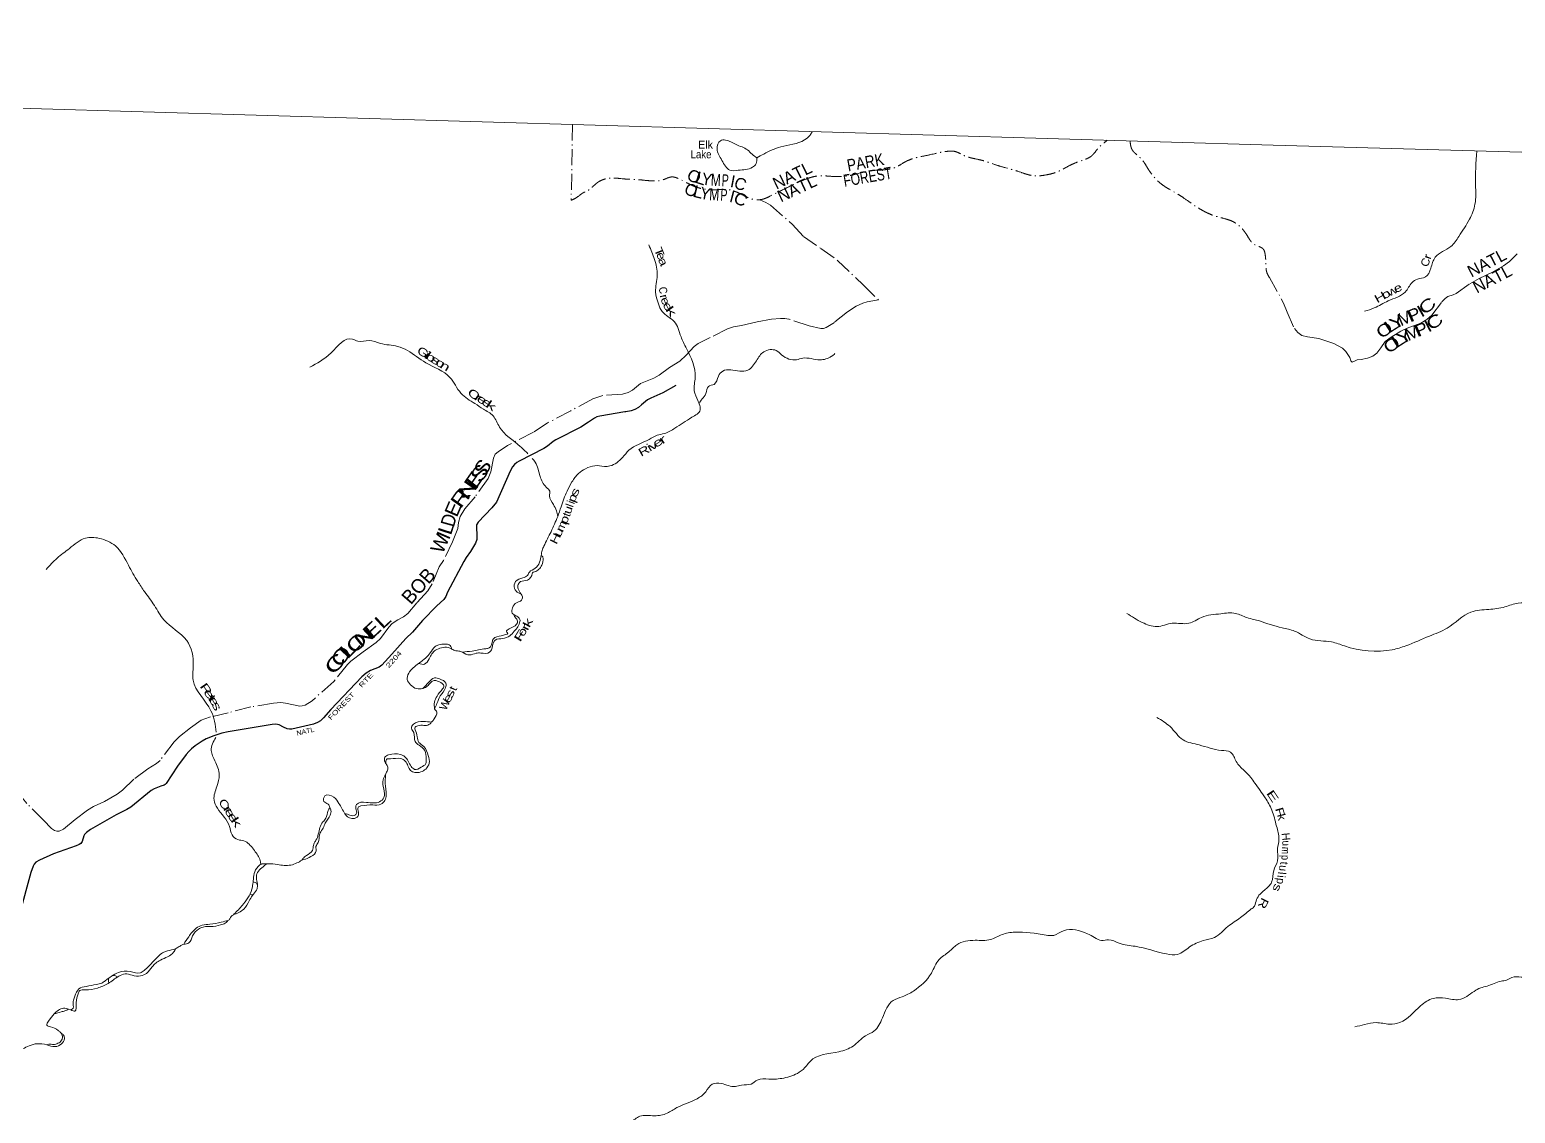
# Model space of a CAD drawing. Header units: feet. Extents: x -751810 to -497223, y -177792 to 12311.
# Drawn here: x -683645 to -646515, y -14780 to 12311 of the extents above; entities that cross this region are included whole.
import ezdxf
from ezdxf.enums import TextEntityAlignment as Align

# ---------------------------------------------------------------- set-up
doc = ezdxf.new("R2010")
doc.units = ezdxf.units.FT
doc.header["$LTSCALE"] = 80
doc.linetypes.add('DOT_DASHED', pattern=[7.7, 5, -1.2, 0.3, -1.2])
for name, color, linetype, lineweight in [('29', 7, 'Continuous', 25), ('39', 7, 'Continuous', 13), ('4', 7, 'Continuous', 13), ('44', 7, 'DOT_DASHED', 13)]:
    doc.layers.add(name, color=color, linetype=linetype, lineweight=lineweight)
doc.layers.add('30', color=7, linetype='Continuous')
doc.layers.add('41', color=7, linetype='Continuous')

msp = doc.modelspace()

# ---------------------------------------------------------------- linework, layer by layer
at = {"layer": '29'}
for points in [[(-667499.84, 3413.07), (-667824.51, 3234.47), (-668123.31, 3102.92), (-668203.42, 3055.47), (-668355.69, 2933.83), (-668433.56, 2869.59), (-668522.01, 2812.6), (-668611.41, 2782.58), (-668746.46, 2761.2), (-668767.32, 2757.68)], [(-668767.32, 2757.68), (-669393.94, 2652.08), (-669472.98, 2632.3), (-669526.39, 2602.16), (-669678.11, 2498.52), (-669866.62, 2373.95), (-670494.63, 2054.9), (-670562.3, 2012.11), (-670708.05, 1896.71), (-670792.32, 1842.71), (-671414.51, 1520.74), (-671466.87, 1489.37), (-671525.32, 1441.92), (-671577.53, 1378.63), (-671632.9, 1270.88), (-671975.51, 497.95), (-672092.15, 359.22), (-672438.49, -5.01), (-672474.68, -68.81), (-672481.94, -113.87), (-672466.99, -350.66), (-672472.7, -436.61), (-672502.46, -527.86), (-672627.3, -738.45), (-672739.47, -883.5), (-672797.29, -981.74), (-673200.03, -1750.87), (-673241.47, -1859.8), (-673298.71, -1935.47), (-673469.47, -2095.36), (-673829.98, -2463.17), (-674079.73, -2754.16), (-674245.13, -2911.47), (-674592.14, -3297.71), (-674844.02, -3576.7), (-674907.18, -3622.81), (-675130.77, -3712.29), (-675239.24, -3778.4), (-675342.31, -3868.22), (-676118.03, -4686.34), (-676305.06, -4895.07), (-676379.44, -4968.79), (-676453.19, -5012.84), (-676549.39, -5051.84), (-677094.79, -5174.44), (-677155.06, -5180.21), (-677209.4, -5170.48), (-677299.95, -5123.82), (-677407.01, -5071.61), (-677448.61, -5059.31), (-677509.77, -5051.84), (-677587.22, -5061.19), (-678683.11, -5242.87), (-678847.59, -5277.26), (-678944.42, -5306.92), (-679068.92, -5348.45), (-679169.57, -5392.62), (-679231.94, -5421.6), (-679334.7, -5478.95), (-679431.15, -5543.06), (-679512.54, -5595.61), (-679599.49, -5670.75), (-679670.63, -5737.99), (-679738.48, -5812.31), (-679953.94, -6098.31), (-680238.2, -6534.49), (-680258.52, -6556.62), (-680287.16, -6576.41), (-680364.76, -6602.82), (-680537.35, -6665.78), (-680607.29, -6710.87), (-681121.08, -7126.12), (-681219.75, -7186.24), (-681484.86, -7320.55), (-682128.31, -7681.94), (-682225.71, -7758.88), (-682272.74, -7809.83), (-682288.94, -7845.88), (-682336.37, -7988.25), (-682363.83, -8033.44), (-682407.51, -8059.44), (-682486.2, -8095.89), (-683054.42, -8293.28), (-683402.51, -8449.16), (-683488.44, -8502.37), (-683532.11, -8551.45), (-683559.58, -8601.24), (-683614.63, -8757.29), (-683903.14, -9800.22)]]:
    msp.add_lwpolyline(points, dxfattribs=at)
at = {"layer": '39'}
msp.add_line((-682673.58, -12174.64), (-682619.55, -12196.58), dxfattribs=at)
for points in [[(-665470.97, 9109.51), (-665298.64, 9202.83), (-664873.57, 9382.89), (-664279.4, 9555.54), (-664142.54, 9674.2), (-664091.82, 9755.4)], [(-665470.97, 9109.51), (-665591.15, 9196.03), (-665702.56, 9304.47), (-665992.53, 9438.77), (-666250.94, 9551.9), (-666380.47, 9535.87), (-666463.54, 9334.81), (-666345.95, 9042.64), (-666146.2, 8798.26), (-665934.57, 8797.56), (-665581.46, 8871), (-665491.82, 8962.94), (-665475.58, 9028.98), (-665466.72, 9111.81)], [(-647479.61, 9275.91), (-647508.57, 8427.57), (-647522.3, 7948.14), (-647660.86, 7570.52), (-647926.45, 7143.55), (-648126.37, 6891.41), (-648516.57, 6620.69), (-648626.66, 6346.79), (-648762.69, 6128.39), (-648962.52, 6073.89), (-649092.98, 5990.39), (-649266.15, 5751.29), (-649688.49, 5532.28), (-650038.56, 5354.73), (-650279.81, 5273.65)], [(-668171.77, 6928.69), (-668028.2, 6567.11), (-667960.37, 6169.63), (-668001.99, 5753.45), (-667930.78, 5460.74), (-667840.23, 5268.26), (-667539.91, 5016.65), (-667366.72, 4635.97), (-667231.08, 4341.21), (-667010.52, 3616.14), (-667035.25, 3286.16), (-666942.48, 3037.13), (-666912.73, 2959.54)], [(-676641.71, 3871.1), (-676111.99, 4233.38), (-675576.82, 4577.32), (-675445.47, 4524.73), (-675164.79, 4539.97), (-674876.89, 4466.24), (-674451.87, 4394.18), (-674205.29, 4289.5), (-673743.42, 3984.32), (-673144.43, 3618.29), (-672868.86, 3224.27), (-672518.47, 2962.99), (-672307.16, 2827.16), (-672064.73, 2656.05), (-671904.4, 2376.63), (-671383.74, 1894.11), (-671191.58, 1704.55)], [(-663518.64, 4212.1), (-663607, 4144.86), (-663896.13, 4055.26), (-664324.07, 4099.17), (-664480.62, 4057.78), (-664843.67, 4176.26), (-664985.15, 4289.69), (-665296.63, 4257.28), (-665481.16, 4035.26), (-665698.5, 3796.13), (-665898.83, 3772.27), (-666322.03, 3775.69), (-666432.91, 3650.15), (-666540.41, 3441.8), (-666683.05, 3393.92), (-666745.34, 3212.36), (-666840.37, 3078.25), (-666915.3, 2966.24)], [(-666912.73, 2959.54), (-666887.45, 2805.45), (-667092.97, 2620.4), (-667519.02, 2347.59), (-667779.3, 2214.72), (-667964.17, 2170.19), (-668160.99, 2067.56), (-668667.59, 1797.33), (-668828.61, 1616.91), (-669143.84, 1405.11), (-669283.31, 1393.43), (-669522.61, 1411.15), (-669752.82, 1335.8), (-669932.03, 1216.47), (-670092.02, 1005.77), (-670216.34, 775.78), (-670364.1, 381.14), (-670446.46, 139.72)], [(-671089.74, 1594.25), (-671011.52, 1496.99), (-670889.84, 1144.18), (-670735.23, 875.03), (-670647.79, 773.41), (-670653.43, 660.64), (-670555.73, 439.7), (-670482.13, 284.06), (-670445.03, 143.93)], [(-670446.46, 139.72), (-670615.92, -240.1), (-670794.86, -601.47), (-670836.56, -707.04), (-670860.85, -835.34)], [(-683236.82, -1184.58), (-682959.53, -898.96), (-682653.52, -660.65), (-682252.02, -399.16), (-681907.55, -406.12), (-681502.47, -596.54), (-681177.33, -1078.88), (-680946.39, -1481.57), (-680775.22, -1737.13), (-680526.48, -2087.94), (-680292.03, -2444.35), (-679722, -2958.71), (-679557.18, -3599.3), (-679563.71, -3951.85), (-679115.42, -4716.66), (-678981.4, -5255.58)], [(-670860.85, -835.34), (-670904.63, -1005.38), (-671010.24, -1155.3), (-671156.46, -1251.48), (-671201.34, -1330.72), (-671322.22, -1391.41), (-671500.6, -1484.54), (-671528.33, -1657.11), (-671486.23, -1727.03), (-671359.62, -1801.66)], [(-671359.62, -1801.66), (-671437.9, -1666.05), (-671434.4, -1557.25), (-671377.76, -1488.46), (-671203.22, -1451.68), (-671120.08, -1373.65), (-671087.47, -1300.07), (-671082.47, -1269.98), (-671029.21, -1243.44), (-670920.34, -1180.35), (-670846.36, -1073.8), (-670814.6, -901.36), (-670823.69, -870.82), (-670860.85, -835.34)], [(-671359.62, -1801.66), (-671328.18, -1889.4), (-671354.36, -1951.08), (-671479.4, -2015.67), (-671576.12, -2139.65), (-671586.44, -2272.44), (-671543.37, -2312.13)], [(-652911.07, -2467.96), (-652344.23, -2641.84), (-652031.12, -2724.98), (-651646.1, -2921.93), (-651104.8, -2996.07), (-650784.31, -3095.64), (-649588.59, -3189.98), (-649247.89, -3092.73), (-648661.26, -2850.05), (-648215.43, -2648.11), (-647622.49, -2252.41), (-647180.12, -2183.43), (-646772.23, -2119.12), (-646443.76, -2025.41), (-646141.01, -2017.39), (-645751.68, -1865.61), (-645558.68, -1732.19), (-645358.02, -1657.55), (-645199.96, -1589.27), (-644994.25, -1539.03), (-644887.33, -1537.27), (-644716.22, -1592.54), (-644566.6, -1582.4), (-644422.65, -1612.39)], [(-672831.38, -3249.23), (-672652.29, -3321.5), (-672489.64, -3278.29), (-672368.56, -3274.09), (-672150.17, -3252.82), (-672095.22, -3173.9), (-672055.86, -3015.82), (-672009.35, -2948.72), (-671822.67, -2910.31), (-671647.15, -2843.3), (-671534.65, -2729.91), (-671391.62, -2482.36), (-671392.08, -2433.94), (-671446.52, -2371.7), (-671543.37, -2312.13)], [(-671543.03, -2312.34), (-671501.94, -2394.1), (-671472.37, -2423.31), (-671451.84, -2474.39), (-671559.34, -2620.21), (-671718.87, -2754.29), (-671697.63, -2783.2), (-671742.84, -2810), (-671862.75, -2840.46), (-672056.77, -2918.97), (-672087.69, -3002.7), (-672158.68, -3141.62), (-672246.12, -3165.05), (-672424.36, -3191.63), (-672590.65, -3222.62), (-672831.38, -3249.23)], [(-656224.6, -2282.71), (-655838.8, -2508.82), (-655473.22, -2611.25), (-655087.56, -2528.76), (-654674.37, -2529.85), (-654357.18, -2382.65), (-653874.48, -2291.16), (-653507.28, -2280.7), (-653222.43, -2386.6), (-653048.6, -2434.5), (-652911.07, -2467.96)], [(-673093.04, -3174.32), (-673158.13, -3067.36), (-673262.39, -3049.92), (-673416.08, -3065.18), (-673510.26, -3110.58), (-673632.38, -3272.07), (-673743, -3389.55), (-673817.63, -3453.73), (-673929.1, -3534.88)], [(-673927.94, -3534.03), (-673774.37, -3549.91), (-673665.31, -3418.25), (-673503.12, -3201.57), (-673352.03, -3141.85), (-673184.5, -3135.1), (-673092.07, -3174.72)], [(-672831.38, -3249.23), (-672917.32, -3226.32), (-672991.57, -3215.88), (-673093.04, -3174.32)], [(-673929.1, -3534.88), (-674172.74, -3777.21), (-674212.17, -3937.3), (-674125.57, -4065.11), (-673977.53, -4162.62), (-673822.28, -4161.52)], [(-673822.28, -4161.52), (-673670.03, -4003.01), (-673527.51, -3896.63), (-673399.28, -3920.89), (-673245.52, -4028.66), (-673253.18, -4141.36), (-673382.7, -4344.97), (-673467.4, -4533.88), (-673524.23, -4671.23)], [(-673524.17, -4669.22), (-673528.85, -4501.66), (-673465.59, -4352.41), (-673326.72, -4171.29), (-673294.69, -4115.84), (-673307.17, -4065.01), (-673449.43, -3975.76), (-673533.49, -3956.95), (-673646.96, -4038.03), (-673732.32, -4122.04), (-673821.86, -4161.08)], [(-673524.23, -4671.23), (-673472.33, -4749.53), (-673540.33, -4920.82), (-673591, -4991.81), (-673611.46, -5001.24)], [(-673611.77, -5002.02), (-673796.39, -4985.25), (-674056.68, -5055.6), (-674104.16, -5152.92), (-674047.25, -5263.65), (-674014.11, -5486.57), (-673914.2, -5576.48), (-673773.37, -5710.06), (-673735.62, -5914.98), (-673743.54, -6035.74), (-673865.53, -6130.67), (-674024.41, -6182.08), (-674110.68, -6106.71), (-674268.21, -5865.71), (-674379.23, -5807.71), (-674673.94, -5820.49), (-674768.58, -5879.99), (-674775.53, -5970.53), (-674739.48, -6040.25)], [(-674739.48, -6040.25), (-674725.9, -5931.77), (-674630.68, -5916.66), (-674380.52, -5910.53), (-674259.63, -5974.89), (-674124.12, -6211.16), (-674016.81, -6258.96), (-673745.94, -6172.81), (-673660.66, -6028.3), (-673684.7, -5835.92), (-673796.43, -5612.51), (-673916.03, -5507.85), (-673959.81, -5365.27), (-674010.68, -5192.21), (-674021.21, -5143.46), (-673944.88, -5089.43), (-673665.89, -5064.04), (-673620.23, -5023.15), (-673611.46, -5001.24)], [(-655471.89, -4886.38), (-655144.56, -5112.64), (-654816.57, -5443.79), (-654415.52, -5571.56), (-653861.55, -5708.24), (-653631.21, -5753.91), (-653489.52, -5986.35), (-653293.02, -6206.41), (-653125.29, -6381.19), (-653028.45, -6527.31)], [(-678995.24, -5381.67), (-679107.07, -5709.25), (-679014.75, -5972.38), (-678911.06, -6320.58), (-678966.66, -6607.22), (-679038.1, -6947.82), (-678955.85, -7148.1), (-678652.22, -7609.59), (-678588.36, -7817.35), (-678441.09, -7939.03), (-678290.85, -7968.03), (-678053.74, -8179.31), (-677896.53, -8430.39), (-677869.54, -8552.8)], [(-674739.48, -6040.25), (-674695.82, -6124.34), (-674715.24, -6226.59), (-674754.06, -6315.88)], [(-674754.1, -6317.09), (-674812.8, -6439.28), (-674796.03, -6669.75), (-674790.95, -6887.74), (-674901.12, -6991.12), (-675228.18, -7006.9), (-675473.85, -7061.58), (-675496.39, -7135.49), (-675472.02, -7255.26), (-675504.37, -7320.79), (-675641.63, -7326.49), (-675703.4, -7304.35), (-675771.48, -7290.08)], [(-675770.02, -7290.39), (-675701.39, -7366.94), (-675478.25, -7386.16), (-675429.8, -7321.15), (-675445.52, -7183.5), (-675439.87, -7133.26), (-675368.16, -7097.23), (-675071.05, -7072.42), (-674866.75, -7050.7), (-674771.01, -6956.95), (-674736.39, -6820.9), (-674757.32, -6531.81), (-674756.87, -6392.66), (-674754.06, -6315.88)], [(-653028.45, -6527.31), (-652767.45, -6890.21), (-652598.76, -7199.49), (-652482.19, -7599.44), (-652421.17, -7928.59), (-652454.87, -8159.16), (-652459.69, -8471.56), (-652552.35, -8713.88), (-652604.65, -9004.21), (-652786.14, -9200.62), (-652895.04, -9299.1), (-652981.45, -9438.82), (-653034.39, -9598.04), (-653068.5, -9643.05), (-653117.29, -9671.44)], [(-675770.24, -7290.34), (-675916.41, -7033.34), (-676046.4, -6875.9), (-676265.11, -6844.72), (-676293.69, -6980.96), (-676189.17, -7052.87), (-676141.49, -7137.08)], [(-676843.63, -8454.25), (-676663.5, -8387.05), (-676502.22, -8261.1), (-676485.27, -8172.89), (-676491.37, -8112.19), (-676465.46, -8058.56), (-676421.88, -7957.09), (-676385.64, -7770.67), (-676313.21, -7649.95), (-676258.72, -7522.61), (-676135.57, -7328.88), (-676115.56, -7208.5), (-676141.52, -7137.13)], [(-676141.49, -7137.08), (-676186.17, -7210.28), (-676242.74, -7402.1), (-676318.35, -7496.5), (-676393.44, -7637.31), (-676490.34, -7954.9), (-676539.06, -8027.98), (-676560.94, -8144.26), (-676581.27, -8212.19), (-676728.33, -8334.56), (-676815.5, -8412.45), (-676843.04, -8453.93)], [(-677735.78, -8546.05), (-677841.83, -8547.1), (-677938.62, -8610.57), (-678035.07, -8789.01), (-678059.1, -8971.79), (-678079.95, -9118.36), (-678161.78, -9343.66), (-678301.31, -9544.93), (-678511.27, -9774.02), (-678553.92, -9815.2)], [(-676843.04, -8453.93), (-676968.21, -8522.54), (-677119.04, -8574.2), (-677451.31, -8563.6), (-677682.43, -8542.1), (-677735.78, -8546.05)], [(-678560.01, -9820.09), (-678297.47, -9676.15), (-678157.62, -9464.8), (-678083.06, -9340.12), (-677975.75, -9200.34), (-677951.79, -9082.11), (-677977.19, -8932.04), (-677968.82, -8797.18), (-677867.68, -8661.24), (-677803.64, -8612.86), (-677728.31, -8545.5)], [(-677953.94, -9057.91), (-678009.93, -9009.66), (-678062.15, -8993.88)], [(-678073.24, -9325.3), (-678096.37, -9315.49), (-678141.63, -9304.63)], [(-678688.11, -9962.56), (-678856.16, -9999.18), (-679144.18, -10054.53), (-679332.36, -10076.76), (-679486.05, -10154.55), (-679672.28, -10366.43), (-679797.18, -10552.03)], [(-679797.18, -10552.03), (-679669.22, -10521.83), (-679572.76, -10343.39), (-679426.22, -10174.61), (-679311.7, -10123.81), (-679061.23, -10107.6), (-678811.47, -10051.03), (-678714.94, -9995.62), (-678689.74, -9964.15)], [(-678553.92, -9815.2), (-678611.86, -9861.76), (-678641.87, -9917.27), (-678689.74, -9964.15)], [(-653117.29, -9671.44), (-653381.34, -9888.51), (-653696.9, -10110.38), (-654036.23, -10381.92), (-654313.01, -10463.85), (-654654.75, -10622.36), (-654954.98, -10806.4), (-655228.84, -10797.66), (-656012.83, -10605.24), (-656417.52, -10527.78), (-656680.86, -10442.73), (-656854.75, -10459.37), (-657029.69, -10383.19), (-657208.13, -10290.77), (-657806.4, -10215.2), (-658052.06, -10332.41), (-658243.3, -10324.29), (-659029.16, -10252.81), (-659343.49, -10311.36), (-659631.77, -10437.29), (-660015.35, -10455.3), (-660474.53, -10567.71), (-660673.75, -10744.89), (-660917.79, -10936.78), (-661110.12, -11275.53), (-661557.92, -11723.12), (-661838.72, -11867.44), (-662063.41, -11959.1), (-662333.49, -12396.22), (-662543.61, -12724.32), (-662755.05, -12842.62), (-663063.65, -13099.01), (-663418.97, -13240.95), (-664142.33, -13482.08), (-664228.52, -13592.28), (-664411.18, -13755.87), (-664800.79, -13898.74), (-665170.6, -13927.27), (-665459.53, -13948.3), (-665613.93, -14048.25), (-665852.71, -14076.94), (-666009, -14110.27), (-666359.32, -14034.55), (-666587.65, -14051.46), (-666746.98, -14242.02), (-666960.17, -14414.72), (-667467.29, -14638.55), (-667713.67, -14777.92), (-668032.22, -14842.38), (-668395.4, -14852.98), (-668632.42, -15014.83), (-669088.42, -15153.56), (-669396.51, -15206.25), (-669511.48, -15396.21), (-669594.88, -15544.82), (-669683.87, -15554.08), (-669818.01, -15525.59), (-669952.67, -15575.75), (-670117.26, -15804.46), (-670187.02, -15967.62), (-670408.26, -16077.54), (-670600.86, -16174.26), (-670834.5, -16481.44), (-671139.93, -16701.62), (-671571.89, -16907.68), (-671797.35, -17148.57), (-671833.72, -17276.49), (-671814.42, -17365.85), (-671887.95, -17458.3), (-672164.99, -17735.86), (-672374.97, -18247.5), (-672411.47, -18379.46), (-672517.22, -18470.88), (-672798.62, -18570.81), (-672914.5, -18663.92), (-672938.91, -18858.78), (-672920.38, -19347.47), (-672956.48, -19842.48), (-673037.47, -20104.11), (-673096.38, -20368.47), (-673084.29, -20493.9), (-672883.04, -20629.41), (-672799.76, -20734.93), (-672821.26, -20839.12), (-672973.25, -21114.62), (-673122.06, -21416.45), (-673216.83, -21542.5), (-673381.23, -21640.12), (-673406.43, -21734.11), (-673375.76, -21908.54), (-673330.99, -22396.05)], [(-682619.8, -12196.5), (-682515.99, -12228.05), (-682484.82, -12011.22), (-682435.46, -11792.95), (-682394.61, -11713.57), (-682259.04, -11697.73), (-681953.16, -11651.02), (-681685.28, -11532.5), (-681421.55, -11355.36), (-681260.33, -11293.95), (-681086.05, -11327.75), (-680872.92, -11344.64), (-680727.81, -11282.71), (-680585.49, -11119.85), (-680378.41, -10948.97), (-680047.59, -10753.8), (-679999.23, -10668.37)], [(-680003.65, -10671.15), (-680199.78, -10722.72), (-680291.37, -10750.06), (-680408.94, -10833.03), (-680677.86, -11108.83), (-680785.82, -11206.23), (-680880.52, -11267.75), (-681133.4, -11233.46), (-681422.53, -11260.54), (-681600.97, -11355.69), (-681757.71, -11465.65), (-681840.2, -11523.53), (-681976.42, -11559.52), (-682232.02, -11609.85), (-682415.4, -11670.55), (-682472.36, -11749.41), (-682551.54, -11954.63), (-682559.78, -12085.47), (-682559.97, -12154.03), (-682576.67, -12171.65), (-682619.76, -12196.51)], [(-679797.18, -10552.03), (-679868.89, -10588.07), (-679907.93, -10611.02), (-680003.65, -10671.15)], [(-681667.41, -11522.2), (-681678.78, -11456.07), (-681670.18, -11404.24)], [(-681570.58, -11335.13), (-681488.07, -11355.26), (-681472.7, -11387.13)], [(-650524.67, -12615.45), (-650281.63, -12562.09), (-649991.31, -12513.23), (-649658.18, -12550.79), (-649400.39, -12508.7), (-648881.18, -12091.89), (-648563.15, -11909.03), (-648260.56, -11905.03), (-647923.16, -11936.71), (-647545.76, -11732.03), (-647378.82, -11643.94), (-647217.73, -11599.98), (-646869.91, -11476.79), (-646737.75, -11449.83), (-646599.9, -11382.75), (-646371.78, -11375.77), (-645865.49, -11369.86), (-645394.01, -11328.26), (-644948.25, -11372.36), (-644697.75, -11360.22), (-644391.26, -11457.21), (-643834.42, -11594.5), (-643492.89, -11672.73), (-643388.24, -11824.15), (-642961.05, -11976.4), (-642302.31, -12331.55), (-641948.93, -12660.33), (-641781.75, -12957.44), (-641618.45, -13201.96), (-641051.24, -13478.81), (-640754.34, -13514.92), (-640633.84, -13673.02), (-640571.8, -13830.8), (-640355.04, -13952.43), (-640173.5, -14096.85), (-640069.98, -14177.63), (-640214.38, -14403.76), (-640284.94, -14550.17), (-640271.69, -14587.33)], [(-682673.52, -12174.61), (-682797.85, -12154.51), (-682928.48, -12204.8), (-683032.15, -12294.27)], [(-683032.15, -12294.27), (-682859.23, -12245.33), (-682763.61, -12218.13), (-682673.52, -12174.61)], [(-683032.15, -12294.27), (-683177, -12473.18), (-683218.7, -12578.75), (-683125.22, -12618.04), (-682936.58, -12706.75), (-682881.49, -12748.85), (-682848.74, -12784.53)], [(-682850.31, -12782.12), (-682827.51, -12887.72), (-682847.84, -12955.65), (-682938.9, -13029.39), (-683050.83, -13062.12), (-683165.35, -13050.4), (-683218.35, -13068.87)], [(-683217.2, -13067.56), (-683016.2, -13113.65), (-682848.61, -13042.35), (-682777.94, -12913.51), (-682797.43, -12830.19), (-682850.04, -12783.37)], [(-683215.22, -13067.78), (-683461.36, -13040.95), (-683660.58, -13093.08), (-683816.22, -13168.79), (-684038.05, -13234.32), (-684220.52, -13204.29), (-684303.7, -13148.04), (-684342.25, -13109.65)]]:
    msp.add_spline(points, degree=3, dxfattribs=at)
at = {"layer": '4'}
msp.add_lwpolyline([(-745759.2, 12310.88), (-714696.48, 11306.43), (-683632.43, 10344.71), (-652567.08, 9425.72), (-621500.49, 8549.46), (-590432.73, 7715.93), (-559363.85, 6925.15), (-528293.92, 6177.09), (-497222.97, 5471.78), (-501256.99, -177792.42), (-532580.02, -177081.38), (-563902.02, -176327.26), (-595222.97, -175530.05), (-626542.79, -174689.77), (-657861.41, -173806.4), (-689178.81, -172879.95), (-720494.9, -171910.43), (-751809.61, -170897.82)], close=True, dxfattribs=at)
msp.add_lwpolyline([(-745759.2, 12310.88), (-714696.48, 11306.43), (-683632.43, 10344.71), (-652567.08, 9425.72), (-621500.49, 8549.46), (-590432.73, 7715.93), (-559363.85, 6925.15), (-528293.92, 6177.09), (-497222.97, 5471.78), (-501256.99, -177792.42), (-532580.02, -177081.38), (-563902.02, -176327.26), (-595222.97, -175530.05), (-626542.79, -174689.77), (-657861.41, -173806.4), (-689178.81, -172879.95), (-720494.9, -171910.43), (-751809.61, -170897.82)], close=True, dxfattribs=at)
at = {"layer": '44'}
for p, q in [((-670075.89, 9938.43), (-670111.8, 8047.52)), ((-663205.9, 5254.4), (-663532.74, 4992.94)), ((-666205.56, 4831.01), (-666635.53, 4612.64)), ((-667397.45, 4026.62), (-667651.16, 3863.38)), ((-672187.06, 1086.59), (-672515.45, 634.58))]:
    msp.add_line(p, q, dxfattribs=at)
for points in [[(-665396.82, 8057.2), (-665245.99, 7993.41), (-665133.68, 7920.03)], [(-665133.68, 7920.03), (-664579.41, 7444.65), (-664307.18, 7141.9), (-663868.35, 6838.37), (-663453.35, 6543.55), (-662807.01, 5921.07), (-662432.11, 5559.18)], [(-652662.37, 6116.28), (-652365.15, 5585.45), (-652306.52, 5475.13), (-652214.48, 5252.43), (-652035.31, 4837.18), (-651954.12, 4736.72), (-651848.57, 4667.9), (-651705.15, 4628.87), (-651429.24, 4588.45), (-651049.6, 4461.37), (-650837.66, 4347.27), (-650752.51, 4266.16), (-650651.47, 4117), (-650624.15, 4033.52), (-650592.04, 4001.77), (-650530.92, 4021.85), (-650464.74, 4053.68), (-650369.18, 4068.81), (-650206.4, 4098.96), (-650077.3, 4151.44), (-649976.44, 4225.63), (-649877.42, 4360.14), (-649765.57, 4511.74), (-649618.65, 4621.81), (-649376.49, 4770.76), (-649213.83, 4847.12), (-648873.32, 4976.61), (-648725.03, 5061.96), (-648603.1, 5175.33), (-648347.76, 5510.01), (-648269.42, 5594.37), (-648197.46, 5642.06), (-648064.65, 5678.28), (-647991.25, 5718.1), (-647649.72, 5959.64), (-647418.34, 6089.3), (-647086.68, 6247.45), (-646805.61, 6403.43), (-646656.18, 6517.96), (-646467.9, 6703.94)], [(-662826.13, 5472.2), (-662985.72, 5402.44), (-663205.9, 5254.4)], [(-662432.11, 5559.18), (-662714.45, 5504.22), (-662826.13, 5472.2)], [(-665851.77, 4915.14), (-666052.84, 4878.08), (-666205.56, 4831.01)], [(-665108.39, 5072.33), (-665467.55, 5010.43), (-665851.77, 4915.14)], [(-664672.58, 5077.86), (-664770.5, 5090.91), (-664881.47, 5093.99), (-665108.39, 5072.33)], [(-663870.46, 4840.13), (-664167.64, 4906.86), (-664672.58, 5077.86)], [(-663532.74, 4992.94), (-663742.48, 4865.74), (-663807.21, 4844.15), (-663870.46, 4840.13)], [(-666635.53, 4612.64), (-666935.98, 4467.85), (-667037.54, 4389.46)], [(-667037.54, 4389.46), (-667241.15, 4171.74), (-667397.45, 4026.62)], [(-667651.16, 3863.38), (-667913.15, 3675.15), (-668046.38, 3597.87)], [(-668046.38, 3597.87), (-668379.44, 3467), (-668581.05, 3300.25)], [(-668828.99, 3197.03), (-669317.72, 3166.94), (-669573.15, 3081.99), (-670123.93, 2782.83), (-670704.98, 2478.51), (-671057.02, 2247.87), (-671705.08, 1917.4)], [(-668581.05, 3300.25), (-668688.41, 3237.15), (-668828.99, 3197.03)], [(-671705.08, 1917.4), (-671940.49, 1756.62), (-672008.31, 1694.93), (-672055.74, 1596.44)], [(-672055.74, 1596.44), (-672119.28, 1256.93), (-672187.06, 1086.59)], [(-672515.45, 634.58), (-672766.62, 331.6), (-672885.24, 139.61)], [(-672885.24, 139.61), (-672926.91, -7.69), (-672942.21, -161.7)], [(-672942.21, -161.7), (-673076.47, -496.91), (-673304.85, -961.84)], [(-673304.85, -961.84), (-673410.87, -1118.09), (-673585.88, -1543.83)], [(-673585.88, -1543.83), (-673692.22, -1715.11), (-673966.13, -2020.22), (-674196.92, -2287.1), (-674305.57, -2369.6), (-674446.61, -2441.32), (-674583.35, -2532.15), (-674671.63, -2623.3), (-674877.42, -2908.91), (-674986.05, -3008.86), (-675310.67, -3239.54), (-675622.59, -3474.61), (-675703.45, -3559.3), (-676007.73, -3941.78), (-676044.9, -3983.55), (-676589.25, -4468.78), (-676760.06, -4572.68), (-676837.12, -4597.35), (-676898.24, -4600.34), (-677253.48, -4527.94), (-677370.4, -4514.07), (-677550.59, -4527.42), (-678119.42, -4619.41), (-678681.86, -4767.77), (-679122.83, -4871.88), (-679270.38, -4915.37), (-679357.1, -4948.99), (-679630.32, -5141.77), (-679902.71, -5356.14), (-680032.18, -5497.37), (-680388.88, -5956.6), (-680479.15, -6034.71), (-680694.26, -6170.53), (-681040.98, -6425.39), (-681325.99, -6698.09), (-681457.85, -6799.65), (-681773.94, -6982.15), (-682049.7, -7108.1), (-682203.92, -7200.52), (-682509.82, -7432.48)], [(-682509.82, -7432.48), (-682804.04, -7676.82), (-682911.27, -7724.99), (-682966.76, -7728.07), (-683029.93, -7712.46), (-683099.3, -7660.21), (-683303.33, -7449.8), (-683718.82, -7034.59), (-683826.79, -6904.52), (-683946.1, -6705.04), (-684138.95, -6388.28)]]:
    msp.add_lwpolyline(points, dxfattribs=at)
for points in [[(-670111.8, 8047.52), (-670013.55, 8092.37), (-669817.31, 8230.45), (-669665.47, 8309.66), (-669482.58, 8468.39), (-669214.46, 8589.78), (-668753.84, 8577.26), (-668368.06, 8555.34), (-667797.92, 8565.08), (-667594.24, 8630.34), (-667450.47, 8596.95), (-667086.5, 8416.55), (-666629.29, 8309.41), (-666154.31, 8304.44), (-665967.11, 8247.32), (-665626.54, 8087.92), (-665365.64, 8064.44), (-665114.48, 8162.25), (-664358.38, 8528.17), (-663969.39, 8651.26), (-663464.54, 8637.15), (-663072.35, 8681.52), (-662645.95, 8781.1), (-661990.18, 8876.47), (-661741.45, 9018.72), (-661232.81, 9165.74), (-660701.5, 9271.63), (-660546.45, 9272.1), (-660274.74, 9157.52), (-659845.89, 9045.34), (-659445.93, 8914.05), (-658989.51, 8784.77), (-658524.98, 8657.2), (-658307.09, 8669.53), (-657953.45, 8761.65), (-657590.44, 8946.15), (-657265.88, 9069.55), (-657109.94, 9150.63), (-656948.16, 9338.33), (-656713.03, 9545.9)], [(-656143.68, 9529.36), (-656093.36, 9313.66), (-655879.56, 9100.37), (-655674.83, 8802.73), (-655380.85, 8467.62), (-654933.82, 8189.49), (-654418.8, 7842.41), (-653981.08, 7641.22), (-653551.17, 7502.81), (-653239.87, 7201.34), (-653025.94, 6935.63), (-652810.61, 6821.05), (-652766.91, 6692.48), (-652746.89, 6409.55), (-652733.72, 6272), (-652662.37, 6116.28)]]:
    msp.add_spline(points, degree=3, dxfattribs=at)

# ---------------------------------------------------------------- texts
at = {"layer": '30'}
for s, rotation, width, p in [('2204', 47.923, 1.4, (-674668.93, -3657.43)), ('FOREST    RTE', 46.524, 1.35, (-676115.83, -4960.7)), ('NATL', 12.669, 1.1, (-676961.47, -5339.21))]:
    msp.add_text(s, height=120, rotation=rotation, dxfattribs=dict(at, width=width)).set_placement(p)
at = {"layer": '41', "width": 0.9}
msp.add_text('Lake', height=200, dxfattribs=at).set_placement((-666866.99, 9095.76), align=Align.CENTER)
at = {"layer": '41'}
msp.add_text('Elk', height=200, dxfattribs=at).set_placement((-666752.92, 9337.18), align=Align.CENTER)
for s, rotation, width, p in [('T', 291.656, 1.45, (-668003.11, 6719.85)), ('e', 291.656, 1.25, (-667958.16, 6619.58)), ('r', 71.138, 1.3, (-648617.95, 6607.72)), ('a', 293.475, 1.4, (-667907.08, 6470.96)), ('C', 71.45, 1.1, (-648667.09, 6463.66)), ('e', 27.665, 1.4, (-649408.18, 5767.16)), ('C', 278.125, 0.9, (-667911.05, 5781.3)), ('r', 283.392, 1.15, (-667887.45, 5618.37)), ('e', 291.735, 1.25, (-667850.69, 5494.43)), ('H', 28.991, 1.45, (-649846, 5536.47)), ('o', 28.991, 1.45, (-649702.05, 5616.22)), ('w', 27.154, 1.4, (-649548.54, 5692.77)), ('e', 298.673, 1.45, (-667782.19, 5346.8)), ('k', 305.779, 1.9, (-667693.21, 5211.08)), ('G', 326.326, 1.35, (-673871.85, 4166.02)), ('i', 326.326, 1.45, (-673766.35, 4095.72)), ('b', 326.326, 1.7, (-673675.95, 4039.9)), ('s', 328.819, 1.8, (-673553.59, 3963.82)), ('o', 328.819, 1.5, (-673431.49, 3889.07)), ('n', 329.151, 1.6, (-673311.68, 3817.26)), ('C', 321.768, 1.55, (-672608.91, 3118.19)), ('r', 324.809, 1.85, (-672489.76, 3038.04)), ('e', 327.234, 1.55, (-672394.71, 2978.47)), ('e', 327.301, 1.55, (-672279.22, 2904.92)), ('k', 326.107, 1.8, (-672167.07, 2829.42)), ('R', 28.815, 1.4, (-668247.07, 1696.98)), ('i', 31.679, 1.35, (-668108.78, 1779.07)), ('v', 31.679, 1.65, (-668012.61, 1835.72)), ('e', 33.583, 1.6, (-667896.83, 1913.46)), ('r', 33.583, 1.8, (-667772.16, 1983.1)), ('s', 65.821, 1.55, (-669930.72, 710.29)), ('u', 71.163, 1.3, (-670100.26, 273.72)), ('p', 68.725, 1.35, (-669991.66, 567.34)), ('m', 65.956, 1.15, (-670266.83, -140.94)), ('p', 67.956, 1.35, (-670191.85, 25.41)), ('t', 68.956, 1.1, (-670138.12, 154.83)), ('H', 63.299, 1.4, (-670418.86, -454.22)), ('u', 64.015, 1.5, (-670339.84, -294.36)), ('k', 62.405, 1.6, (-671106.79, -2560.1)), ('r', 64.437, 1.5, (-671166.95, -2667.94)), ('F', 58.384, 1.85, (-671311.79, -2888.91)), ('o', 63.133, 1.4, (-671249.66, -2788.45)), ('P', 304.501, 1.7, (-679321.25, -4226.71)), ('e', 306.182, 1.7, (-679242.61, -4352.07)), ('t', 306.182, 1.65, (-679169.43, -4454.9)), ('e', 301.769, 1.55, (-679119.12, -4532.21)), ('W', 65.314, 1.05, (-673184.59, -4603.64)), ('e', 59.466, 1.5, (-673109.87, -4454.81)), ('s', 67.03, 1.5, (-673047.38, -4323.98)), ('t', 65.782, 1.2, (-672974.96, -4198.81)), ('s', 297.166, 1.65, (-679058.91, -4644.29)), ('C', 301.64, 1.35, (-678870.32, -7101)), ('E', 303.899, 1.75, (-652661.2, -6904.89)), ('r', 305.038, 1.85, (-678777.13, -7228.69)), ('e', 304.261, 1.6, (-678724.12, -7323.12)), ('e', 303.319, 1.6, (-678648.41, -7436.84)), ('k', 304.333, 1.85, (-678562.25, -7557.01)), ('F', 286.091, 1.45, (-652488.65, -7274.94)), ('k', 284.013, 1.2, (-652451.45, -7396.78)), ('m', 268.518, 0.8, (-652350, -8207.25)), ('u', 272.265, 0.9, (-652338.57, -8031.47)), ('p', 269.323, 0.85, (-652358.14, -8384.5)), ('s', 249.935, 1.4, (-652554.79, -9109.83)), ('R', 244.36, 1.35, (-652900.71, -9488.95))]:
    msp.add_text(s, height=200, rotation=rotation, dxfattribs=dict(at, width=width)).set_placement(p, align=Align.CENTER)
for s, rotation, p in [('l', 70.223, (-670057.34, 384.33)), ('i', 70.223, (-670026.89, 465.07)), ('H', 275.32, (-652346.05, -7872.45)), ('t', 266.945, (-652390.09, -8521.6)), ('p', 263.155, (-652476, -8963.64)), ('i', 265.427, (-652462, -8851.41)), ('l', 264.305, (-652448.51, -8767.71)), ('u', 265.348, (-652413.97, -8643.64))]:
    msp.add_text(s, height=200, rotation=rotation, dxfattribs=at).set_placement(p, align=Align.CENTER)
at = {"layer": '44'}
for s, height, rotation, p in [('NATL', 300, 26.021, (-664981.77, 8308.24)), ('NATL', 300, 25.021, (-664870.51, 7989.89)), ('NATL', 300, 27.508, (-647612.56, 6110.28)), ('NATL', 300, 27.508, (-647475.41, 5710.7)), ('BOB', 350, 49.148, (-674119.68, -2083.13))]:
    msp.add_text(s, height=height, rotation=rotation, dxfattribs=at).set_placement(p)
for s, height, rotation, width, p in [('PARK', 300, 10.238, 0.85, (-663187.69, 8766.67)), ('FOREST', 300, 9.738, 0.75, (-663280.61, 8383.93)), ('EL', 350, 42.726, 1.3, (-675128.49, -2970.92)), ('N', 350, 38.398, 1.55, (-675379.53, -3165.34)), ('C', 350, 47.714, 1.55, (-676060.8, -3845.51)), ('L', 350, 46.325, 2.05, (-675720.71, -3464.33))]:
    msp.add_text(s, height=height, rotation=rotation, dxfattribs=dict(at, width=width)).set_placement(p)
for s, height, rotation, width, p in [('O', 300, 332.966, 1.05, (-667106.82, 8511.91)), ('L', 300, 342.279, 1.2, (-666918.18, 8454.57)), ('Y', 300, 350.436, 0.95, (-666746.32, 8426.29)), ('M', 300, 357.307, 0.75, (-666503.83, 8405.01)), ('P', 300, 357.418, 0.65, (-666267.99, 8395.36)), ('L', 300, 346.235, 1.1, (-666971.6, 8110.31)), ('Y', 300, 349.436, 0.95, (-666789.03, 8068.76)), ('M', 300, 356.54, 0.75, (-666543.24, 8042.71)), ('P', 300, 357.323, 0.65, (-666300.77, 8031.59)), ('C', 300, 334.835, 1.1, (-665939.12, 7937.51)), ('C', 300, 39.786, 1.45, (-648622.67, 5294.31)), ('Y', 300, 30.444, 1.4, (-649391.74, 4883.13)), ('M', 300, 23.632, 1.1, (-649208.04, 4965.72)), ('P', 300, 23.18, 1.1, (-648982.08, 5055.27)), ('I', 300, 29.576, 1.25, (-648804.21, 5142.3)), ('C', 300, 36.786, 1.4, (-648444.36, 4893.43)), ('O', 300, 34.935, 1.25, (-649703.3, 4682.16)), ('L', 300, 32.691, 1.6, (-649534.13, 4799.24)), ('Y', 300, 30.444, 1.4, (-649210.23, 4511.8)), ('M', 300, 23.632, 1.1, (-649026.53, 4594.39)), ('P', 300, 23.18, 1.1, (-648800.57, 4683.94)), ('I', 300, 27.576, 1.2, (-648628.59, 4765.12)), ('O', 300, 34.935, 1.25, (-649521.79, 4310.83)), ('L', 300, 32.691, 1.6, (-649352.62, 4427.91)), ('S', 350, 57.408, 1.2, (-672179.35, 1274.49)), ('E', 350, 55.193, 1.4, (-672410.54, 934.77)), ('S', 350, 51.408, 1.35, (-672264.64, 1117.51)), ('R', 350, 54.771, 1.4, (-672736.86, 511.68)), ('N', 350, 51.771, 1.55, (-672557.29, 721.39)), ('E', 350, 66.771, 1.1, (-672903.4, 258.94)), ('D', 350, 74.488, 0.9, (-673004.58, 3.86)), ('I', 350, 66.331, 1.05, (-673141.89, -400.09)), ('L', 350, 72.138, 1.2, (-673072.07, -199.86)), ('O', 350, 40.503, 1.4, (-675363.7, -3148.31)), ('O', 350, 51.496, 1.35, (-675732.27, -3463.89))]:
    msp.add_text(s, height=height, rotation=rotation, dxfattribs=dict(at, width=width)).set_placement(p, align=Align.CENTER)
for s, height, rotation, p in [('I', 300, 348.823, (-666100.61, 8373.08)), ('C', 300, 340.565, (-665932.57, 8314.67)), ('O', 300, 337.541, (-667169.66, 8163.51)), ('I', 300, 345.505, (-666123.22, 7999.43)), ('W', 350, 66.331, (-673235.54, -609.8))]:
    msp.add_text(s, height=height, rotation=rotation, dxfattribs=at).set_placement(p, align=Align.CENTER)

doc.saveas('drawing.dxf')
